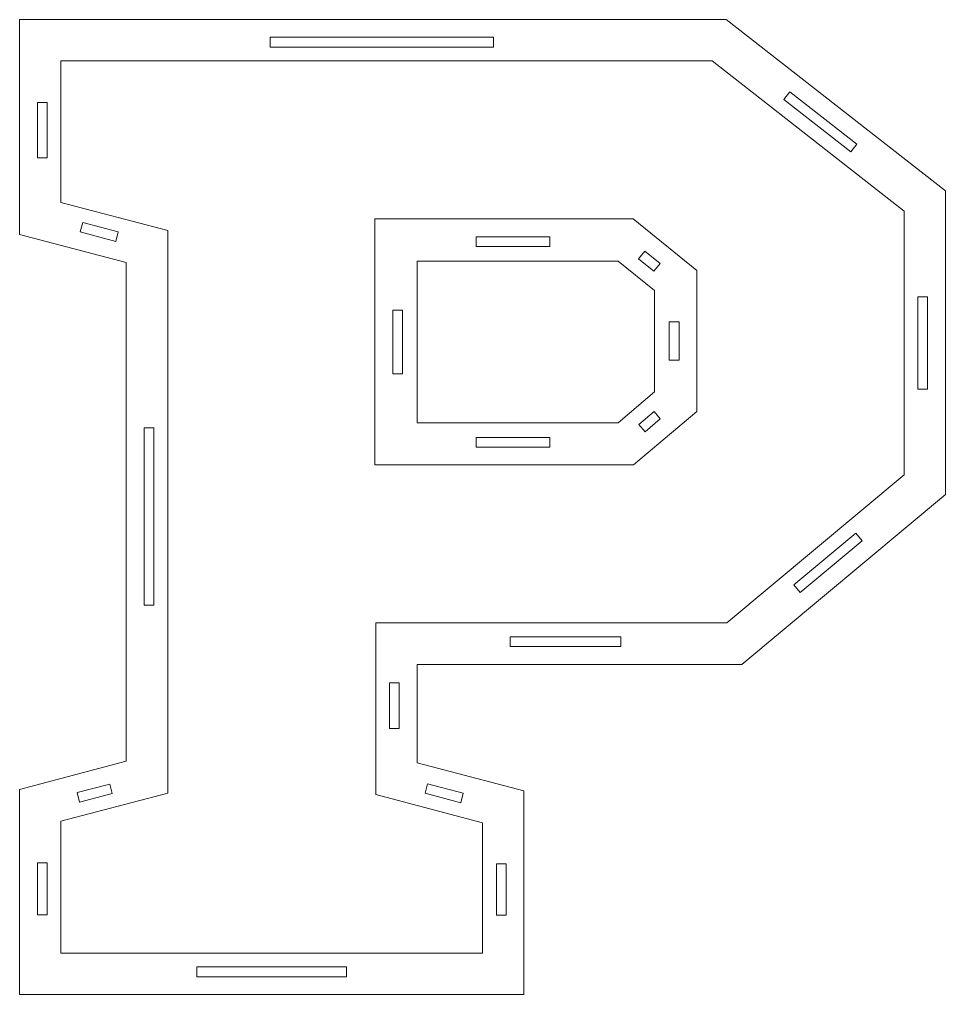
# Model space of a CAD drawing. Header units: centimetres. Extents: x -250 to 250, y -508 to 508.
# Drawn here: x 41.94 to 70.42, y 171.96 to 201.96 of the extents above; entities that cross this region are included whole.
import ezdxf

# ---------------------------------------------------------------- set-up
doc = ezdxf.new("R2010")
doc.units = ezdxf.units.CM
doc.header["$MEASUREMENT"] = 0
doc.layers.add('Capa 1', color=7, linetype='Continuous')

msp = doc.modelspace()

# ---------------------------------------------------------------- linework, layer by layer
at = {"layer": 'Capa 1', "color": 240, "lineweight": 9}
for points, knots in [([(70.42456, 187.34907), (70.42456, 187.34907), (64.15656, 182.11854), (64.15656, 182.11854), (64.15656, 182.11854), (54.17099, 182.11854), (54.17099, 182.11854), (54.17099, 182.11854), (54.17099, 179.09261), (54.17099, 179.09261), (54.17099, 179.09261), (57.45628, 178.22805), (57.45628, 178.22805), (57.45628, 178.22805), (57.45628, 171.96006), (57.45628, 171.96006), (57.45628, 171.96006), (41.94226, 171.96006), (41.94226, 171.96006), (41.94226, 171.96006), (41.93758, 178.27128), (41.93758, 178.27128), (41.93758, 178.27128), (45.22288, 179.13583), (45.22288, 179.13583), (45.22288, 179.13583), (45.22288, 194.48162), (45.22288, 194.48162), (45.22288, 194.48162), (41.93758, 195.34618), (41.93758, 195.34618), (41.93758, 195.34618), (41.93758, 201.96), (41.93758, 201.96), (41.93758, 201.96), (63.68105, 201.96), (63.68105, 201.96), (63.68105, 201.96), (70.42456, 196.68623), (70.42456, 196.68623), (70.42456, 196.68623), (70.42456, 187.34907), (70.42456, 187.34907)], [0, 0, 0, 0, 0.07142857, 0.07142857, 0.07142857, 0.14285714, 0.14285714, 0.14285714, 0.21428571, 0.21428571, 0.21428571, 0.28571429, 0.28571429, 0.28571429, 0.35714286, 0.35714286, 0.35714286, 0.42857143, 0.42857143, 0.42857143, 0.5, 0.5, 0.5, 0.57142857, 0.57142857, 0.57142857, 0.64285714, 0.64285714, 0.64285714, 0.71428571, 0.71428571, 0.71428571, 0.78571429, 0.78571429, 0.78571429, 0.85714286, 0.85714286, 0.85714286, 0.92857143, 0.92857143, 0.92857143, 1, 1, 1, 1]), ([(49.65362, 201.11147), (49.65362, 201.11147), (56.52114, 201.11147), (56.52114, 201.11147), (56.52114, 201.11147), (56.52114, 201.41147), (56.52114, 201.41147), (56.52114, 201.41147), (49.65362, 201.41147), (49.65362, 201.41147), (49.65362, 201.41147), (49.65362, 201.11147), (49.65362, 201.11147)], [0, 0, 0, 0, 0.25, 0.25, 0.25, 0.5, 0.5, 0.5, 0.75, 0.75, 0.75, 1, 1, 1, 1]), ([(69.15177, 187.94469), (69.15177, 187.94469), (69.15177, 196.06582), (69.15177, 196.06582), (69.15177, 196.06582), (63.24245, 200.68721), (63.24245, 200.68721), (63.24245, 200.68721), (43.21037, 200.68721), (43.21037, 200.68721), (43.21037, 200.68721), (43.21037, 196.32736), (43.21037, 196.32736), (43.21037, 196.32736), (46.49567, 195.4628), (46.49567, 195.4628), (46.49567, 195.4628), (46.49567, 178.15465), (46.49567, 178.15465), (46.49567, 178.15465), (43.2111, 177.29029), (43.2111, 177.29029), (43.2111, 177.29029), (43.21411, 173.23285), (43.21411, 173.23285), (43.21411, 173.23285), (56.18349, 173.23285), (56.18349, 173.23285), (56.18349, 173.23285), (56.18349, 177.24687), (56.18349, 177.24687), (56.18349, 177.24687), (52.8982, 178.11143), (52.8982, 178.11143), (52.8982, 178.11143), (52.8982, 183.39133), (52.8982, 183.39133), (52.8982, 183.39133), (63.69526, 183.39133), (63.69526, 183.39133), (63.69526, 183.39133), (69.15177, 187.94469), (69.15177, 187.94469)], [0, 0, 0, 0, 0.07142857, 0.07142857, 0.07142857, 0.14285714, 0.14285714, 0.14285714, 0.21428571, 0.21428571, 0.21428571, 0.28571429, 0.28571429, 0.28571429, 0.35714286, 0.35714286, 0.35714286, 0.42857143, 0.42857143, 0.42857143, 0.5, 0.5, 0.5, 0.57142857, 0.57142857, 0.57142857, 0.64285714, 0.64285714, 0.64285714, 0.71428571, 0.71428571, 0.71428571, 0.78571429, 0.78571429, 0.78571429, 0.85714286, 0.85714286, 0.85714286, 0.92857143, 0.92857143, 0.92857143, 1, 1, 1, 1]), ([(65.45111, 199.49852), (65.45111, 199.49852), (67.51357, 197.88557), (67.51357, 197.88557), (67.51357, 197.88557), (67.69838, 198.12189), (67.69838, 198.12189), (67.69838, 198.12189), (65.63592, 199.73484), (65.63592, 199.73484), (65.63592, 199.73484), (65.45111, 199.49852), (65.45111, 199.49852)], [0, 0, 0, 0, 0.25, 0.25, 0.25, 0.5, 0.5, 0.5, 0.75, 0.75, 0.75, 1, 1, 1, 1]), ([(42.78611, 197.70402), (42.78611, 197.70402), (42.78611, 199.40775), (42.78611, 199.40775), (42.78611, 199.40775), (42.48611, 199.40775), (42.48611, 199.40775), (42.48611, 199.40775), (42.48611, 197.70402), (42.48611, 197.70402), (42.48611, 197.70402), (42.78611, 197.70402), (42.78611, 197.70402)], [0, 0, 0, 0, 0.25, 0.25, 0.25, 0.5, 0.5, 0.5, 0.75, 0.75, 0.75, 1, 1, 1, 1]), ([(44.97631, 195.42393), (44.97631, 195.42393), (43.88121, 195.71211), (43.88121, 195.71211), (43.88121, 195.71211), (43.80486, 195.42199), (43.80486, 195.42199), (43.80486, 195.42199), (44.89996, 195.1338), (44.89996, 195.1338), (44.89996, 195.1338), (44.97631, 195.42393), (44.97631, 195.42393)], [0, 0, 0, 0, 0.25, 0.25, 0.25, 0.5, 0.5, 0.5, 0.75, 0.75, 0.75, 1, 1, 1, 1]), ([(62.77645, 189.90175), (62.77645, 189.90175), (60.82873, 188.25368), (60.82873, 188.25368), (60.82873, 188.25368), (52.87083, 188.25368), (52.87083, 188.25368), (52.87083, 188.25368), (52.87102, 195.82485), (52.87102, 195.82485), (52.87102, 195.82485), (60.81196, 195.82485), (60.81196, 195.82485), (60.81196, 195.82485), (62.77645, 194.23815), (62.77645, 194.23815), (62.77645, 194.23815), (62.77645, 189.90175), (62.77645, 189.90175)], [0, 0, 0, 0, 0.16666667, 0.16666667, 0.16666667, 0.33333333, 0.33333333, 0.33333333, 0.5, 0.5, 0.5, 0.66666667, 0.66666667, 0.66666667, 0.83333333, 0.83333333, 0.83333333, 1, 1, 1, 1]), ([(55.98371, 194.97632), (55.98371, 194.97632), (58.2479, 194.97632), (58.2479, 194.97632), (58.2479, 194.97632), (58.2479, 195.27632), (58.2479, 195.27632), (58.2479, 195.27632), (55.98371, 195.27632), (55.98371, 195.27632), (55.98371, 195.27632), (55.98371, 194.97632), (55.98371, 194.97632)], [0, 0, 0, 0, 0.25, 0.25, 0.25, 0.5, 0.5, 0.5, 0.75, 0.75, 0.75, 1, 1, 1, 1]), ([(60.98403, 194.59513), (60.98403, 194.59513), (61.45597, 194.21395), (61.45597, 194.21395), (61.45597, 194.21395), (61.64447, 194.44733), (61.64447, 194.44733), (61.64447, 194.44733), (61.17253, 194.82852), (61.17253, 194.82852), (61.17253, 194.82852), (60.98403, 194.59513), (60.98403, 194.59513)], [0, 0, 0, 0, 0.25, 0.25, 0.25, 0.5, 0.5, 0.5, 0.75, 0.75, 0.75, 1, 1, 1, 1]), ([(61.47645, 190.50469), (61.47645, 190.50469), (61.47645, 193.61707), (61.47645, 193.61707), (61.47645, 193.61707), (60.35253, 194.52485), (60.35253, 194.52485), (60.35253, 194.52485), (54.17099, 194.52485), (54.17099, 194.52485), (54.17099, 194.52485), (54.17086, 189.55368), (54.17086, 189.55368), (54.17086, 189.55368), (60.35253, 189.55368), (60.35253, 189.55368), (60.35253, 189.55368), (61.47645, 190.50469), (61.47645, 190.50469)], [0, 0, 0, 0, 0.16666667, 0.16666667, 0.16666667, 0.33333333, 0.33333333, 0.33333333, 0.5, 0.5, 0.5, 0.66666667, 0.66666667, 0.66666667, 0.83333333, 0.83333333, 0.83333333, 1, 1, 1, 1]), ([(69.57603, 193.43046), (69.57603, 193.43046), (69.57603, 190.58831), (69.57603, 190.58831), (69.57603, 190.58831), (69.87603, 190.58831), (69.87603, 190.58831), (69.87603, 190.58831), (69.87603, 193.43046), (69.87603, 193.43046), (69.87603, 193.43046), (69.57603, 193.43046), (69.57603, 193.43046)], [0, 0, 0, 0, 0.25, 0.25, 0.25, 0.5, 0.5, 0.5, 0.75, 0.75, 0.75, 1, 1, 1, 1]), ([(53.71943, 191.06025), (53.71943, 191.06025), (53.71948, 193.01828), (53.71948, 193.01828), (53.71948, 193.01828), (53.41948, 193.01829), (53.41948, 193.01829), (53.41948, 193.01829), (53.41943, 191.06025), (53.41943, 191.06025), (53.41943, 191.06025), (53.71943, 191.06025), (53.71943, 191.06025)], [0, 0, 0, 0, 0.25, 0.25, 0.25, 0.5, 0.5, 0.5, 0.75, 0.75, 0.75, 1, 1, 1, 1]), ([(61.92792, 192.65361), (61.92792, 192.65361), (61.92792, 191.47445), (61.92792, 191.47445), (61.92792, 191.47445), (62.22792, 191.47445), (62.22792, 191.47445), (62.22792, 191.47445), (62.22792, 192.65361), (62.22792, 192.65361), (62.22792, 192.65361), (61.92792, 192.65361), (61.92792, 192.65361)], [0, 0, 0, 0, 0.25, 0.25, 0.25, 0.5, 0.5, 0.5, 0.75, 0.75, 0.75, 1, 1, 1, 1]), ([(61.45792, 189.8976), (61.45792, 189.8976), (60.98791, 189.49991), (60.98791, 189.49991), (60.98791, 189.49991), (61.1817, 189.27089), (61.1817, 189.27089), (61.1817, 189.27089), (61.6517, 189.66859), (61.6517, 189.66859), (61.6517, 189.66859), (61.45792, 189.8976), (61.45792, 189.8976)], [0, 0, 0, 0, 0.25, 0.25, 0.25, 0.5, 0.5, 0.5, 0.75, 0.75, 0.75, 1, 1, 1, 1]), ([(46.07141, 183.93635), (46.07141, 183.93635), (46.07141, 189.39098), (46.07141, 189.39098), (46.07141, 189.39098), (45.77141, 189.39098), (45.77141, 189.39098), (45.77141, 189.39098), (45.77141, 183.93635), (45.77141, 183.93635), (45.77141, 183.93635), (46.07141, 183.93635), (46.07141, 183.93635)], [0, 0, 0, 0, 0.25, 0.25, 0.25, 0.5, 0.5, 0.5, 0.75, 0.75, 0.75, 1, 1, 1, 1]), ([(58.25173, 189.10221), (58.25173, 189.10221), (55.98556, 189.10221), (55.98556, 189.10221), (55.98556, 189.10221), (55.98556, 188.80221), (55.98556, 188.80221), (55.98556, 188.80221), (58.25173, 188.80221), (58.25173, 188.80221), (58.25173, 188.80221), (58.25173, 189.10221), (58.25173, 189.10221)], [0, 0, 0, 0, 0.25, 0.25, 0.25, 0.5, 0.5, 0.5, 0.75, 0.75, 0.75, 1, 1, 1, 1]), ([(67.66703, 186.15312), (67.66703, 186.15312), (65.75802, 184.5601), (65.75802, 184.5601), (65.75802, 184.5601), (65.95023, 184.32976), (65.95023, 184.32976), (65.95023, 184.32976), (67.85924, 185.92279), (67.85924, 185.92279), (67.85924, 185.92279), (67.66703, 186.15312), (67.66703, 186.15312)], [0, 0, 0, 0, 0.25, 0.25, 0.25, 0.5, 0.5, 0.5, 0.75, 0.75, 0.75, 1, 1, 1, 1]), ([(60.44017, 182.96707), (60.44017, 182.96707), (57.03131, 182.96707), (57.03131, 182.96707), (57.03131, 182.96707), (57.03131, 182.66707), (57.03131, 182.66707), (57.03131, 182.66707), (60.44017, 182.66707), (60.44017, 182.66707), (60.44017, 182.66707), (60.44017, 182.96707), (60.44017, 182.96707)], [0, 0, 0, 0, 0.25, 0.25, 0.25, 0.5, 0.5, 0.5, 0.75, 0.75, 0.75, 1, 1, 1, 1]), ([(53.32246, 181.55425), (53.32246, 181.55425), (53.32246, 180.14143), (53.32246, 180.14143), (53.32246, 180.14143), (53.62246, 180.14143), (53.62246, 180.14143), (53.62246, 180.14143), (53.62246, 181.55425), (53.62246, 181.55425), (53.62246, 181.55425), (53.32246, 181.55425), (53.32246, 181.55425)], [0, 0, 0, 0, 0.25, 0.25, 0.25, 0.5, 0.5, 0.5, 0.75, 0.75, 0.75, 1, 1, 1, 1]), ([(43.78801, 177.88082), (43.78801, 177.88082), (44.78943, 178.14435), (44.78943, 178.14435), (44.78943, 178.14435), (44.71308, 178.43447), (44.71308, 178.43447), (44.71308, 178.43447), (43.71167, 178.17094), (43.71167, 178.17094), (43.71167, 178.17094), (43.78801, 177.88082), (43.78801, 177.88082)], [0, 0, 0, 0, 0.25, 0.25, 0.25, 0.5, 0.5, 0.5, 0.75, 0.75, 0.75, 1, 1, 1, 1]), ([(54.41756, 178.1503), (54.41756, 178.1503), (55.51265, 177.86212), (55.51265, 177.86212), (55.51265, 177.86212), (55.589, 178.15224), (55.589, 178.15224), (55.589, 178.15224), (54.49391, 178.44043), (54.49391, 178.44043), (54.49391, 178.44043), (54.41756, 178.1503), (54.41756, 178.1503)], [0, 0, 0, 0, 0.25, 0.25, 0.25, 0.5, 0.5, 0.5, 0.75, 0.75, 0.75, 1, 1, 1, 1]), ([(42.78897, 174.41149), (42.78897, 174.41149), (42.78779, 176.01439), (42.78779, 176.01439), (42.78779, 176.01439), (42.48779, 176.01417), (42.48779, 176.01417), (42.48779, 176.01417), (42.48897, 174.41127), (42.48897, 174.41127), (42.48897, 174.41127), (42.78897, 174.41149), (42.78897, 174.41149)], [0, 0, 0, 0, 0.25, 0.25, 0.25, 0.5, 0.5, 0.5, 0.75, 0.75, 0.75, 1, 1, 1, 1]), ([(56.60775, 175.98548), (56.60775, 175.98548), (56.60775, 174.39704), (56.60775, 174.39704), (56.60775, 174.39704), (56.90775, 174.39704), (56.90775, 174.39704), (56.90775, 174.39704), (56.90775, 175.98548), (56.90775, 175.98548), (56.90775, 175.98548), (56.60775, 175.98548), (56.60775, 175.98548)], [0, 0, 0, 0, 0.25, 0.25, 0.25, 0.5, 0.5, 0.5, 0.75, 0.75, 0.75, 1, 1, 1, 1]), ([(52.00189, 172.80859), (52.00189, 172.80859), (47.39602, 172.80859), (47.39602, 172.80859), (47.39602, 172.80859), (47.39602, 172.50859), (47.39602, 172.50859), (47.39602, 172.50859), (52.00189, 172.50859), (52.00189, 172.50859), (52.00189, 172.50859), (52.00189, 172.80859), (52.00189, 172.80859)], [0, 0, 0, 0, 0.25, 0.25, 0.25, 0.5, 0.5, 0.5, 0.75, 0.75, 0.75, 1, 1, 1, 1])]:
    msp.add_open_spline(points, degree=3, knots=knots, dxfattribs=at)

doc.saveas('drawing.dxf')
